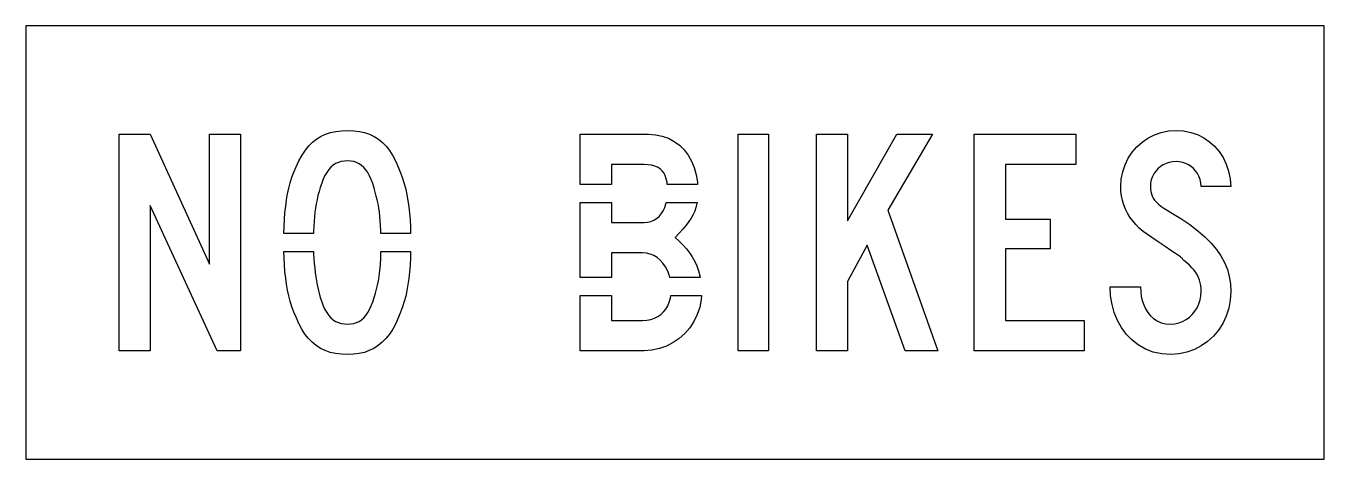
# Model space of a CAD drawing. Extents: x 0 to 36, y 0 to 12.
import ezdxf

# ---------------------------------------------------------------- set-up
doc = ezdxf.new("R2010")
doc.units = 0
doc.layers.add('CUT', color=7, linetype='Continuous')
doc.layers.add('OUTSIDE', color=1, linetype='Continuous')

msp = doc.modelspace()

# ---------------------------------------------------------------- linework, layer by layer
at = {"layer": 'CUT'}
for points in [[(2.5848, 3), (2.5848, 9), (3.4476, 9), (5.0898, 5.4), (5.0898, 9), (5.9532, 9), (5.9532, 3), (5.3004, 3), (3.4476, 7.0212), (3.4476, 3)], [(9.8004, 6.8448), (9.783, 6.9594), (9.7632, 7.071), (9.741, 7.1802), (9.7158, 7.2876), (9.6882, 7.3956), (9.6582, 7.5054), (9.6192, 7.6308), (9.5772, 7.7442), (9.531, 7.8456), (9.4812, 7.9356), (9.4272, 8.0142), (9.3684, 8.0814), (9.306, 8.1378), (9.2388, 8.1834), (9.1668, 8.2188), (9.09, 8.2434), (9.0078, 8.2584), (8.9214, 8.2632), (8.8296, 8.2584), (8.7438, 8.2434), (8.6634, 8.2188), (8.589, 8.1846), (8.5194, 8.1396), (8.4552, 8.0844), (8.3958, 8.0184), (8.3412, 7.9422), (8.2908, 7.8546), (8.244, 7.7562), (8.202, 7.647), (8.163, 7.5264), (8.1288, 7.4118), (8.0982, 7.2984), (8.0718, 7.1856), (8.0484, 7.0716), (8.0292, 6.9558), (8.013, 6.837), (8.0004, 6.7134), (7.9902, 6.5844), (7.983, 6.4488), (7.9776, 6.3048), (7.9765, 6.251), (7.155, 6.251), (7.1604, 6.4398), (7.17, 6.6384), (7.1838, 6.8268), (7.203, 7.0068), (7.2264, 7.179), (7.2552, 7.344), (7.29, 7.503), (7.3302, 7.6566), (7.377, 7.806), (7.4298, 7.9518), (7.4898, 8.0946), (7.5708, 8.265), (7.6572, 8.418), (7.749, 8.5548), (7.8468, 8.6748), (7.9512, 8.7792), (8.0634, 8.8686), (8.1834, 8.9424), (8.3112, 9.0024), (8.4486, 9.048), (8.5956, 9.0804), (8.7534, 9.099), (8.9214, 9.105), (9.0894, 9.099), (9.2466, 9.0798), (9.393, 9.0474), (9.5304, 9.0018), (9.6576, 8.9412), (9.7764, 8.8656), (9.8868, 8.775), (9.9894, 8.6688), (10.0848, 8.5458), (10.173, 8.406), (10.2552, 8.2488), (10.332, 8.0736), (10.3914, 7.9266), (10.4442, 7.779), (10.491, 7.6302), (10.5312, 7.4778), (10.566, 7.3218), (10.5948, 7.1604), (10.6188, 6.9924), (10.6374, 6.8166), (10.6512, 6.6318), (10.6614, 6.4368), (10.6662, 6.251), (9.8441, 6.251), (9.8424, 6.3246), (9.8358, 6.4662), (9.8262, 6.5994), (9.8148, 6.7248)], [(17.6418, 7.9896), (17.5848, 8.0424), (17.517, 8.0844), (17.4396, 8.1174), (17.3514, 8.1402), (17.2524, 8.1534), (17.142, 8.1576), (16.2366, 8.1576), (16.2366, 7.6088), (15.3738, 7.6088), (15.3738, 9), (17.2686, 9), (17.4636, 8.9868), (17.6478, 8.949), (17.8194, 8.8866), (17.9784, 8.802), (18.1236, 8.6952), (18.2526, 8.5686), (18.3654, 8.4222), (18.4596, 8.2578), (18.5352, 8.0766), (18.591, 7.8792), (18.6252, 7.6674), (18.6282, 7.6088), (17.7854, 7.6088), (17.7786, 7.6704), (17.7576, 7.767), (17.7282, 7.8522), (17.6898, 7.926)], [(19.7526, 3), (19.7526, 9), (20.5944, 9), (20.5944, 3)], [(21.921, 3), (21.921, 9), (22.7838, 9), (22.7838, 6.6), (24.1524, 9), (25.1418, 9), (23.8998, 6.8946), (25.2894, 3), (24.384, 3), (23.3316, 5.9262), (22.7838, 4.9158), (22.7838, 3)], [(29.1204, 8.1576), (27.1626, 8.1576), (27.1626, 6.642), (28.4046, 6.642), (28.4046, 5.8212), (27.1626, 5.8212), (27.1626, 3.8424), (29.352, 3.8424), (29.352, 3), (26.2998, 3), (26.2998, 9), (29.1204, 9)], [(33.1902, 3.7584), (33.0714, 3.573), (32.931, 3.405), (32.772, 3.258), (32.595, 3.1326), (32.403, 3.0318), (32.1972, 2.9568), (31.9794, 2.9106), (31.7526, 2.895), (31.4982, 2.913), (31.2618, 2.9646), (31.0452, 3.0486), (30.8478, 3.1608), (30.6708, 3.2988), (30.5154, 3.4608), (30.3816, 3.6426), (30.2706, 3.843), (30.183, 4.0584), (30.12, 4.2858), (30.081, 4.5234), (30.0678, 4.7682), (30.9102, 4.7682), (30.9156, 4.6422), (30.9318, 4.5168), (30.9588, 4.3938), (30.9978, 4.2762), (31.0476, 4.1652), (31.11, 4.0632), (31.185, 3.9714), (31.272, 3.8922), (31.3722, 3.8268), (31.485, 3.7782), (31.6122, 3.7476), (31.7526, 3.7368), (31.866, 3.7452), (31.9758, 3.7704), (32.079, 3.81), (32.1762, 3.864), (32.2662, 3.93), (32.3472, 4.008), (32.4186, 4.0956), (32.4792, 4.1922), (32.5278, 4.2966), (32.5644, 4.407), (32.5866, 4.5228), (32.5944, 4.6422), (32.592, 4.7244), (32.5836, 4.8042), (32.5692, 4.8804), (32.5482, 4.9548), (32.5212, 5.0268), (32.4864, 5.0976), (32.4444, 5.1666), (32.3946, 5.2344), (32.337, 5.3022), (32.2704, 5.3694), (32.1948, 5.4372), (32.1102, 5.505), (32.0874, 5.5302), (32.076, 5.5452), (32.0706, 5.5548), (32.0634, 5.5644), (32.0472, 5.5788), (32.0154, 5.6028), (31.9608, 5.6412), (31.8762, 5.6988), (31.755, 5.7804), (31.59, 5.892), (31.3734, 6.0372), (31.0998, 6.2208), (30.9834, 6.3078), (30.8772, 6.3996), (30.78, 6.4962), (30.6936, 6.5976), (30.6168, 6.7032), (30.5496, 6.813), (30.4926, 6.927), (30.4464, 7.0446), (30.4098, 7.1652), (30.384, 7.29), (30.3678, 7.4172), (30.363, 7.5474), (30.3768, 7.7592), (30.417, 7.9626), (30.4818, 8.1552), (30.5694, 8.3346), (30.6786, 8.5008), (30.8076, 8.6502), (30.9546, 8.7816), (31.1178, 8.8932), (31.2954, 8.9832), (31.4862, 9.0498), (31.6884, 9.0912), (31.8996, 9.105), (32.106, 9.0918), (32.3028, 9.0528), (32.4888, 8.9892), (32.6622, 8.9028), (32.8218, 8.7942), (32.9652, 8.6658), (33.0924, 8.5182), (33.2004, 8.3538), (33.288, 8.1726), (33.3546, 7.977), (33.3972, 7.7682), (33.4152, 7.5474), (32.5944, 7.5474), (32.5836, 7.6494), (32.562, 7.7448), (32.5302, 7.8336), (32.4894, 7.9146), (32.439, 7.9878), (32.3814, 8.0526), (32.316, 8.1084), (32.2434, 8.1558), (32.1654, 8.193), (32.0814, 8.22), (31.9926, 8.2362), (31.8996, 8.2422), (31.8018, 8.2362), (31.7076, 8.2182), (31.6188, 8.19), (31.5366, 8.151), (31.4604, 8.1024), (31.392, 8.0448), (31.3314, 7.9788), (31.2804, 7.905), (31.2396, 7.8246), (31.209, 7.7376), (31.1904, 7.6452), (31.1838, 7.5474), (31.1868, 7.476), (31.1952, 7.4094), (31.2108, 7.347), (31.233, 7.287), (31.2636, 7.2294), (31.3026, 7.1736), (31.3506, 7.119), (31.4082, 7.0638), (31.4772, 7.0086), (31.5564, 6.9516), (31.6482, 6.8934), (31.7526, 6.8316), (32.028, 6.6636), (32.2776, 6.4956), (32.5008, 6.3264), (32.6982, 6.1566), (32.8704, 5.9838), (33.018, 5.808), (33.1416, 5.628), (33.2418, 5.4438), (33.3186, 5.2536), (33.3726, 5.0574), (33.405, 4.8534), (33.4152, 4.6422), (33.4002, 4.404), (33.3564, 4.1766), (33.2856, 3.9606)], [(17.5038, 5.58), (17.4114, 5.6376), (17.313, 5.6802), (17.2086, 5.7066), (17.1, 5.7156), (16.2366, 5.7156), (16.2366, 5.03), (15.3738, 5.03), (15.3738, 7.1068), (16.2366, 7.1068), (16.2366, 6.558), (17.142, 6.558), (17.2392, 6.5646), (17.3292, 6.5856), (17.4126, 6.6192), (17.4888, 6.6654), (17.5578, 6.7242), (17.6184, 6.795), (17.6706, 6.8766), (17.7144, 6.9696), (17.7492, 7.0728), (17.7567, 7.1068), (18.6104, 7.1068), (18.606, 7.0782), (18.5808, 6.9726), (18.5466, 6.8718), (18.5028, 6.7734), (18.4488, 6.6762), (18.384, 6.5784), (18.3084, 6.477), (18.2202, 6.3708), (18.1194, 6.258), (18.0054, 6.1368), (18.117, 6.0396), (18.2208, 5.937), (18.3156, 5.829), (18.402, 5.7168), (18.4794, 5.5986), (18.5472, 5.4762), (18.6054, 5.349), (18.654, 5.217), (18.6918, 5.0802), (18.7016, 5.03), (17.8573, 5.03), (17.8374, 5.103), (17.7906, 5.22), (17.7336, 5.3274), (17.6658, 5.4234), (17.589, 5.5086)], [(10.566, 4.6704), (10.5312, 4.5132), (10.491, 4.3614), (10.4442, 4.2138), (10.3914, 4.0692), (10.332, 3.9264), (10.2552, 3.7554), (10.1718, 3.6012), (10.0818, 3.4632), (9.9846, 3.3408), (9.8802, 3.234), (9.7686, 3.1422), (9.6486, 3.0654), (9.5208, 3.003), (9.3846, 2.955), (9.2394, 2.9214), (9.0846, 2.9016), (8.9214, 2.895), (8.748, 2.9016), (8.5872, 2.9214), (8.4372, 2.955), (8.2974, 3.003), (8.1678, 3.0654), (8.0478, 3.1422), (7.9362, 3.234), (7.8324, 3.3408), (7.737, 3.4632), (7.6482, 3.6012), (7.566, 3.7554), (7.4898, 3.9264), (7.4298, 4.0734), (7.377, 4.221), (7.3302, 4.3704), (7.29, 4.5228), (7.2552, 4.6794), (7.2264, 4.842), (7.203, 5.0118), (7.1838, 5.1894), (7.17, 5.3772), (7.1604, 5.5752), (7.1555, 5.749), (7.9772, 5.749), (7.9788, 5.6844), (7.9854, 5.5452), (7.995, 5.4138), (8.007, 5.289), (8.0214, 5.1684), (8.0382, 5.0514), (8.058, 4.9368), (8.0802, 4.8228), (8.1054, 4.7088), (8.133, 4.593), (8.163, 4.4736), (8.202, 4.353), (8.244, 4.2438), (8.2908, 4.1454), (8.3412, 4.0578), (8.3958, 3.9816), (8.4552, 3.9156), (8.5194, 3.8604), (8.589, 3.8154), (8.6634, 3.7812), (8.7438, 3.7566), (8.8296, 3.7416), (8.9214, 3.7368), (9.0078, 3.7416), (9.09, 3.7566), (9.1668, 3.7812), (9.2388, 3.8154), (9.306, 3.8604), (9.3684, 3.9156), (9.4272, 3.9816), (9.4812, 4.0578), (9.531, 4.1454), (9.5772, 4.2438), (9.6192, 4.353), (9.6582, 4.4736), (9.693, 4.5924), (9.723, 4.7076), (9.75, 4.8204), (9.7728, 4.9332), (9.792, 5.0466), (9.8082, 5.163), (9.8208, 5.2842), (9.831, 5.4108), (9.8388, 5.5452), (9.8436, 5.6892), (9.8448, 5.749), (10.6659, 5.749), (10.6614, 5.574), (10.6512, 5.3742), (10.6374, 5.1846), (10.6188, 5.0052), (10.5948, 4.8342)], [(17.5674, 3.0588), (17.3592, 3.015), (17.142, 3), (15.3738, 3), (15.3738, 4.528), (16.2366, 4.528), (16.2366, 3.8424), (17.1, 3.8424), (17.2176, 3.849), (17.3274, 3.8694), (17.4294, 3.903), (17.5224, 3.9492), (17.607, 4.0068), (17.6814, 4.0764), (17.7462, 4.1568), (17.8002, 4.2474), (17.8428, 4.3482), (17.8746, 4.4586), (17.8854, 4.528), (18.7345, 4.528), (18.7272, 4.4196), (18.6852, 4.206), (18.6162, 4.0038), (18.5238, 3.8142), (18.4086, 3.6396), (18.2736, 3.4818), (18.12, 3.3426), (17.9496, 3.2244), (17.7648, 3.129)]]:
    msp.add_lwpolyline(points, close=True, dxfattribs=at)
at = {"layer": 'OUTSIDE'}
msp.add_lwpolyline([(0, 0), (36, 0), (36, 12), (0, 12)], close=True, dxfattribs=at)

doc.saveas('drawing.dxf')
